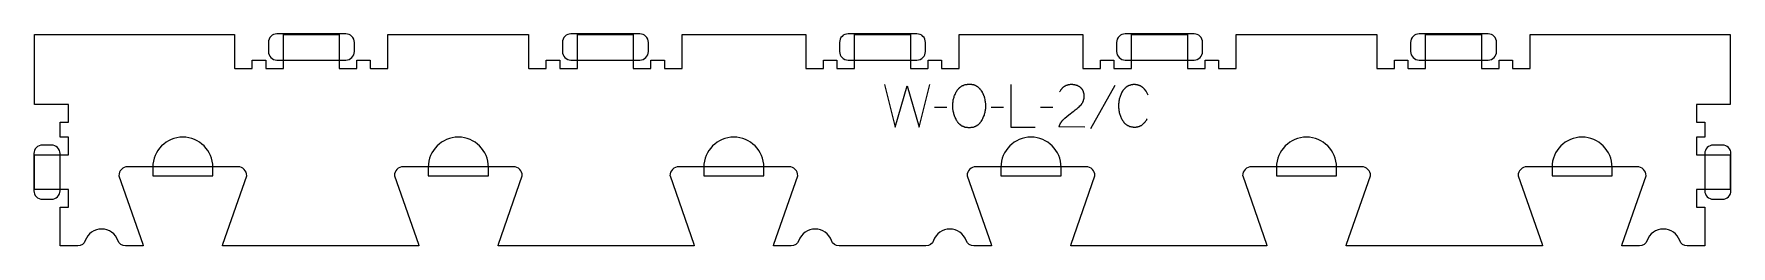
# Model space of a CAD drawing. Extents: x -600 to 600, y -80 to 70.
import ezdxf

# ---------------------------------------------------------------- set-up
doc = ezdxf.new("R2010")
doc.units = 0
for name, color, linetype in [('1_ANYTOOL_1MMDEEP_LABELS_S', 2, 'CONTINUOUS'), ('4_ANYTOOL_CUTTHROUGH_OUTSI', 5, 'CONTINUOUS'), ('5_ANYTOOL_HALF_MILL_9MM_IN', 3, 'CONTINUOUS')]:
    doc.layers.add(name, color=color, linetype=linetype)

msp = doc.modelspace()

# ---------------------------------------------------------------- linework, layer by layer
at = {"layer": '1_ANYTOOL_1MMDEEP_LABELS_S'}
for p, q in [((164.4, 33.5), (147.2, 2.8)), ((45.6, 17.9), (36.9, 17.8)), ((85.7, 17.9), (76.9, 17.8)), ((120.6, 17.9), (111.8, 17.8))]:
    msp.add_line(p, q, dxfattribs=at)
for points in [[(1.3, 34), (9, 4), (17.4, 33.1), (25.9, 4), (33.4, 34)], [(90.8, 34), (90.8, 4), (107.9, 4)], [(143.1, 4), (124.8, 4.1), (125, 4.5), (125.1, 5), (125.2, 5.2), (125.3, 5.4), (125.4, 5.6), (125.5, 5.8), (125.6, 6.1), (125.7, 6.3), (125.8, 6.5), (125.9, 6.7), (126, 6.9), (126.2, 7.1), (126.3, 7.3), (126.4, 7.5), (126.5, 7.6), (126.7, 7.8), (126.8, 8), (126.9, 8.2), (127.1, 8.4), (127.2, 8.6), (127.4, 8.7), (127.5, 8.9), (127.7, 9.1), (127.8, 9.3), (128, 9.4), (128.2, 9.6), (128.3, 9.7), (128.5, 9.9), (128.7, 10.1), (128.9, 10.2), (131.8, 12.6), (134.9, 14.9), (135.6, 15.5), (136.4, 16.1), (137.1, 16.6), (137.8, 17.2), (138.4, 17.8), (139.1, 18.4), (139.7, 19), (140.3, 19.6), (140.5, 19.8), (140.6, 20), (140.7, 20.1), (140.9, 20.3), (141, 20.4), (141.1, 20.6), (141.2, 20.8), (141.3, 21), (141.5, 21.1), (141.6, 21.3), (141.7, 21.5), (141.7, 21.7), (141.8, 21.8), (141.9, 22), (142, 22.2), (142.1, 22.4), (142.2, 22.6), (142.2, 22.8), (142.3, 23), (142.3, 23.2), (142.4, 23.4), (142.4, 23.6), (142.5, 23.8), (142.5, 24), (142.6, 24.2), (142.6, 24.4), (142.6, 24.7), (142.6, 24.9), (142.7, 25.1), (142.7, 25.3), (142.7, 25.5), (142.7, 25.8), (142.7, 26), (142.7, 26.3), (142.6, 26.5), (142.6, 26.7), (142.6, 27), (142.6, 27.2), (142.6, 27.4), (142.5, 27.7), (142.5, 27.9), (142.4, 28.1), (142.4, 28.3), (142.3, 28.5), (142.3, 28.7), (142.2, 28.9), (142.1, 29.1), (142, 29.3), (142, 29.5), (141.9, 29.7), (141.8, 29.9), (141.7, 30), (141.6, 30.2), (141.5, 30.4), (141.4, 30.6), (141.2, 30.7), (141.1, 30.9), (141, 31), (140.9, 31.2), (140.7, 31.3), (140.6, 31.5), (140.4, 31.6), (140.3, 31.8), (140.1, 31.9), (140, 32), (139.8, 32.2), (139.7, 32.3), (139.5, 32.4), (139.3, 32.5), (139.1, 32.6), (139, 32.7), (138.8, 32.8), (138.6, 32.9), (138.4, 33), (138.2, 33.1), (138.1, 33.2), (137.9, 33.3), (137.7, 33.3), (137.5, 33.4), (137.3, 33.5), (137.1, 33.5), (136.9, 33.6), (136.7, 33.6), (136.5, 33.7), (136.3, 33.7), (136, 33.8), (135.8, 33.8), (135.6, 33.9), (135.4, 33.9), (135.2, 33.9), (134.9, 33.9), (134.7, 34), (134.5, 34), (134.2, 34), (133.8, 34), (133.4, 34), (133, 34), (132.7, 34), (132.3, 33.9), (132, 33.9), (131.7, 33.8), (131.3, 33.8), (131, 33.7), (130.7, 33.6), (130.5, 33.5), (130.4, 33.5), (130.2, 33.4), (130.1, 33.4), (129.9, 33.3), (129.8, 33.3), (129.6, 33.2), (129.5, 33.2), (129.4, 33.1), (129.2, 33), (129.1, 32.9), (128.9, 32.9), (128.8, 32.8), (128.7, 32.7), (128.5, 32.6), (128.4, 32.6), (128.3, 32.5), (128.2, 32.4), (128, 32.3), (127.9, 32.2), (127.8, 32.1), (127.7, 32), (127.6, 31.9), (127.4, 31.8), (127.3, 31.7), (127.2, 31.6), (127.1, 31.5), (127, 31.4), (126.9, 31.2), (126.8, 31.1), (126.7, 31), (126.6, 30.9), (126.4, 30.6), (126.2, 30.4), (126, 30.1), (125.8, 29.8), (125.6, 29.5), (125.4, 29.2), (125.3, 28.9)]]:
    msp.add_lwpolyline(points, dxfattribs=at)
msp.add_lwpolyline([(61.7, 34.3), (62.1, 34.3), (62.5, 34.3), (62.8, 34.3), (63, 34.3), (63.2, 34.2), (63.3, 34.2), (63.5, 34.2), (63.7, 34.2), (63.8, 34.1), (64, 34.1), (64.2, 34.1), (64.3, 34), (64.5, 34), (64.6, 33.9), (64.8, 33.9), (65, 33.8), (65.1, 33.8), (65.3, 33.7), (65.4, 33.6), (65.6, 33.6), (65.7, 33.5), (65.9, 33.4), (66, 33.3), (66.1, 33.3), (66.3, 33.2), (66.4, 33.1), (66.5, 33), (66.7, 32.9), (67.1, 32.7), (67.3, 32.5), (67.6, 32.3), (67.8, 32.1), (68.1, 31.8), (68.3, 31.6), (68.5, 31.4), (68.7, 31.2), (68.9, 30.9), (69.1, 30.7), (69.3, 30.5), (69.5, 30.2), (69.7, 29.9), (69.9, 29.7), (70.1, 29.4), (70.4, 28.8), (70.6, 28.5), (70.7, 28.2), (70.9, 27.9), (71, 27.6), (71.2, 27.3), (71.3, 27), (71.4, 26.7), (71.5, 26.4), (71.7, 26.1), (71.8, 25.8), (71.9, 25.4), (72, 25.1), (72.1, 24.8), (72.1, 24.4), (72.4, 23.4), (72.5, 22.7), (72.6, 22.1), (72.7, 21.4), (72.8, 20.8), (72.8, 20.1), (72.8, 19.5), (72.9, 18.8), (72.8, 18.2), (72.8, 17.5), (72.8, 16.9), (72.7, 16.3), (72.6, 15.6), (72.5, 15), (72.3, 14.4), (72.2, 13.7), (72, 13.1), (71.8, 12.4), (71.5, 11.8), (71.3, 11.2), (71, 10.5), (70.7, 9.9), (70.4, 9.3), (70.1, 8.6), (69.9, 8.3), (69.7, 8), (69.5, 7.7), (69.3, 7.4), (69.1, 7.2), (68.9, 6.9), (68.7, 6.6), (68.5, 6.4), (68.4, 6.3), (68.3, 6.2), (68.2, 6), (68, 5.9), (67.9, 5.8), (67.8, 5.7), (67.7, 5.6), (67.6, 5.5), (67.4, 5.4), (67.3, 5.3), (67.2, 5.2), (67.1, 5.1), (66.9, 5), (66.8, 5), (66.7, 4.9), (66.5, 4.8), (66.4, 4.7), (66.2, 4.6), (66.1, 4.6), (66, 4.5), (65.8, 4.4), (65.7, 4.4), (65.5, 4.3), (65.4, 4.2), (65.2, 4.2), (65.1, 4.1), (64.9, 4.1), (64.8, 4), (64.5, 3.9), (64.1, 3.8), (63.8, 3.8), (63.5, 3.7), (63.2, 3.6), (62.8, 3.6), (62.5, 3.6), (62.1, 3.5), (61.7, 3.5), (61.4, 3.5), (61, 3.5), (60.6, 3.5), (60.2, 3.6), (59.9, 3.6), (59.5, 3.7), (59.2, 3.7), (58.8, 3.8), (58.5, 3.8), (58.2, 3.9), (57.8, 4), (57.7, 4.1), (57.5, 4.1), (57.4, 4.2), (57.2, 4.3), (57.1, 4.3), (56.9, 4.4), (56.8, 4.4), (56.6, 4.5), (56.5, 4.6), (56.3, 4.7), (56.2, 4.7), (56, 4.8), (55.9, 4.9), (55.8, 5), (55.6, 5.1), (55.5, 5.2), (55.4, 5.3), (55.2, 5.4), (55.1, 5.5), (55, 5.6), (54.9, 5.7), (54.7, 5.8), (54.6, 5.9), (54.5, 6), (54.4, 6.1), (54.2, 6.2), (54.1, 6.3), (54, 6.4), (53.9, 6.6), (53.8, 6.7), (53.6, 6.9), (53.4, 7.2), (53.2, 7.5), (53, 7.8), (52.8, 8.1), (52.6, 8.4), (52.4, 8.7), (52.1, 9.4), (51.8, 10), (51.5, 10.7), (51.2, 11.3), (51, 12), (50.7, 12.6), (50.5, 13.3), (50.4, 13.9), (50.2, 14.6), (50.1, 15.2), (49.9, 15.9), (49.8, 16.5), (49.8, 17.2), (49.7, 17.8), (49.7, 18.5), (49.7, 19.1), (49.7, 19.8), (49.7, 20.5), (49.8, 21.2), (49.9, 21.9), (50, 22.5), (50.1, 23.2), (50.2, 23.9), (50.4, 24.5), (50.6, 25.1), (50.8, 25.8), (51, 26.4), (51.3, 27), (51.6, 27.7), (51.9, 28.3), (52.2, 28.9), (52.5, 29.5), (52.7, 29.8), (52.9, 30.1), (53.1, 30.4), (53.3, 30.6), (53.5, 30.9), (53.8, 31.1), (54, 31.4), (54.2, 31.6), (54.3, 31.7), (54.4, 31.8), (54.6, 31.9), (54.7, 32), (54.8, 32.2), (54.9, 32.3), (55.1, 32.4), (55.2, 32.4), (55.3, 32.5), (55.5, 32.6), (55.6, 32.7), (55.7, 32.8), (55.9, 32.9), (56, 33), (56.2, 33.1), (56.3, 33.1), (56.4, 33.2), (56.6, 33.3), (56.9, 33.4), (57.2, 33.5), (57.5, 33.7), (57.8, 33.8), (58.1, 33.9), (58.5, 34), (58.8, 34), (59.1, 34.1), (59.5, 34.2), (59.8, 34.2), (60.2, 34.3), (60.6, 34.3), (60.9, 34.3), (61.3, 34.3)], close=True, dxfattribs=at)
msp.add_lwpolyline([(188, 26.5, 0.131103), (184.2, 31.9), (184, 32), (183.9, 32.1), (183.7, 32.2), (183.6, 32.4), (183.4, 32.5), (183.2, 32.6), (183.1, 32.7), (182.9, 32.8), (182.7, 32.9), (182.5, 33), (182.4, 33.1), (182.2, 33.2), (182, 33.2), (181.8, 33.3), (181.6, 33.4), (181.4, 33.5), (181.2, 33.5), (181.1, 33.6), (180.9, 33.6), (180.7, 33.7), (180.5, 33.7), (180.3, 33.8), (180.1, 33.8), (179.8, 33.9), (179.6, 33.9), (179.4, 33.9), (179.2, 33.9), (179, 34), (178.8, 34), (178.6, 34), (178.3, 34), (178.1, 34), (177.8, 34), (177.4, 34), (177.1, 34), (176.8, 33.9), (176.5, 33.9), (176.1, 33.8), (175.8, 33.8), (175.5, 33.7), (175.2, 33.6), (174.9, 33.5), (174.6, 33.4), (174.3, 33.3), (174.1, 33.2), (173.9, 33.2), (173.8, 33.1), (173.7, 33), (173.5, 33), (173.4, 32.9), (173.3, 32.8), (173.1, 32.7), (173, 32.7), (172.9, 32.6), (172.7, 32.5), (172.6, 32.4), (172.5, 32.3), (172.3, 32.2), (172, 32), (171.8, 31.8), (171.6, 31.6), (171.3, 31.3), (171.1, 31.1), (170.9, 30.9), (170.7, 30.6), (170.5, 30.4), (170.3, 30.1), (170.1, 29.9), (169.9, 29.6), (169.8, 29.3), (169.4, 28.7), (169.1, 28.1), (168.8, 27.5), (168.5, 26.9), (168.3, 26.3), (168.1, 25.6), (167.9, 25), (167.7, 24.4), (167.5, 23.7), (167.4, 23.1), (167.2, 22.4), (167.1, 21.7), (167.1, 21.1), (167, 20.4), (167, 19.7), (167, 19), (167, 18.3), (167, 17.6), (167.1, 16.9), (167.1, 16.2), (167.2, 15.6), (167.4, 14.9), (167.5, 14.3), (167.7, 13.6), (167.9, 13), (168.1, 12.3), (168.3, 11.7), (168.6, 11.1), (168.8, 10.5), (169.1, 9.9), (169.5, 9.3), (169.8, 8.7), (170, 8.4), (170.2, 8.1), (170.4, 7.8), (170.6, 7.6), (170.8, 7.3), (171, 7.1), (171.2, 6.8), (171.4, 6.6), (171.6, 6.4), (171.9, 6.2), (172.1, 6), (172.4, 5.8), (172.5, 5.7), (172.6, 5.6), (172.7, 5.6), (172.9, 5.5), (173, 5.4), (173.1, 5.3), (173.3, 5.2), (173.4, 5.2), (173.7, 5), (174, 4.9), (174.2, 4.8), (174.5, 4.7), (174.8, 4.5), (175.1, 4.5), (175.4, 4.4), (175.7, 4.3), (176.1, 4.2), (176.4, 4.2), (176.7, 4.1), (177.1, 4.1), (177.4, 4), (177.7, 4), (178.1, 4), (178.5, 4), (178.8, 4), (179.2, 4), (179.4, 4), (179.6, 4.1), (179.8, 4.1), (179.9, 4.1), (180.1, 4.1), (180.3, 4.2), (180.5, 4.2), (180.6, 4.2), (180.8, 4.3), (181, 4.3), (181.1, 4.4), (181.3, 4.4), (181.5, 4.5), (181.6, 4.5), (181.8, 4.6), (181.9, 4.6), (182.1, 4.7), (182.3, 4.8), (182.4, 4.8), (182.6, 4.9), (182.7, 5), (182.8, 5.1), (183, 5.2), (183.1, 5.2), (183.3, 5.3), (183.4, 5.4), (183.6, 5.5), (183.7, 5.6), (184, 5.8), (184.2, 6), (184.5, 6.3), (184.7, 6.5), (185, 6.7), (185.2, 7), (185.4, 7.2), (185.7, 7.5), (185.9, 7.8), (186.1, 8), (186.3, 8.3), (186.5, 8.6), (186.7, 8.9), (186.9, 9.2), (187.1, 9.5), (187.3, 9.8)], format="xyb", dxfattribs=at)
at = {"layer": '4_ANYTOOL_CUTTHROUGH_OUTSI'}
msp.add_lwpolyline([(30.7, -80.1), (-30.7, -80.1, -0.317837), (-36.1, -76.3, 0.707107), (-59.2, -76.3, -0.317837), (-64.6, -80.1), (-77, -80.1), (-76.8, -78.8), (-59.9, -30.5), (-59.9, -30.4, 0.414214), (-66.1, -24.1), (-144.1, -24.1, 0.414214), (-150.4, -30.4), (-150.3, -30.5), (-133.4, -78.8), (-133.2, -80.1), (-271.9, -80.1), (-271.7, -78.8), (-254.8, -30.5), (-254.8, -30.4, 0.414214), (-261, -24.1), (-339, -24.1, 0.414214), (-345.3, -30.4), (-345.2, -30.5), (-328.3, -78.8), (-328.1, -80.1), (-466.8, -80.1), (-466.6, -78.8), (-449.7, -30.5), (-449.7, -30.4, 0.414214), (-455.9, -24.1), (-533.9, -24.1, 0.414214), (-540.2, -30.4), (-540.1, -30.5), (-523.2, -78.8), (-523, -80.1), (-535.4, -80.1, -0.317837), (-540.8, -76.3, 0.707107), (-563.9, -76.3, -0.317837), (-569.3, -80.1), (-581.8, -80.1), (-581.8, -52.6), (-576, -52.6, 0.414214), (-575.8, -52.4), (-575.8, -40.4, 0.414214), (-576, -40.1), (-599.8, -40.1), (-599.8, -15.6), (-576, -15.6, 0.414214), (-575.8, -15.4), (-575.8, -3.4, 0.414214), (-576, -3.1), (-581.8, -3.1), (-581.8, 7.4), (-576, 7.4, 0.414214), (-575.8, 7.6), (-575.8, 19.6, 0.414214), (-576, 19.9), (-599.8, 19.9), (-599.8, 69.4), (-458.3, 69.4), (-458.3, 45.6, 0.414214), (-458, 45.4), (-446, 45.4, 0.414214), (-445.8, 45.6), (-445.8, 51.4), (-436.3, 51.4), (-436.3, 45.6, 0.414214), (-436, 45.4), (-424, 45.4, 0.414214), (-423.8, 45.6), (-423.8, 69.4), (-384.3, 69.4), (-384.3, 45.6, 0.414214), (-384, 45.4), (-372, 45.4, 0.414214), (-371.8, 45.6), (-371.8, 51.4), (-362.3, 51.4), (-362.3, 45.6, 0.414214), (-362, 45.4), (-350, 45.4, 0.414214), (-349.8, 45.6), (-349.8, 69.4), (-250.3, 69.4), (-250.3, 45.6, 0.414214), (-250, 45.4), (-238, 45.4, 0.414214), (-237.8, 45.6), (-237.8, 51.4), (-228.3, 51.4), (-228.3, 45.6, 0.414214), (-228, 45.4), (-216, 45.4, 0.414214), (-215.8, 45.6), (-215.8, 69.4), (-176.3, 69.4), (-176.3, 45.6, 0.414214), (-176, 45.4), (-164, 45.4, 0.414214), (-163.8, 45.6), (-163.8, 51.4), (-154.3, 51.4), (-154.3, 45.6, 0.414214), (-154, 45.4), (-142, 45.4, 0.414214), (-141.8, 45.6), (-141.8, 69.4), (-54.3, 69.4), (-54.3, 45.6, 0.414214), (-54, 45.4), (-42, 45.4, 0.414214), (-41.8, 45.6), (-41.8, 51.4), (-32.3, 51.4), (-32.3, 45.6, 0.414214), (-32, 45.4), (-20, 45.4, 0.414214), (-19.8, 45.6), (-19.8, 69.4), (19.7, 69.4), (19.7, 45.6, 0.414214), (20, 45.4), (32, 45.4, 0.414214), (32.2, 45.6), (32.2, 51.4), (41.7, 51.4), (41.7, 45.6, 0.414214), (42, 45.4), (54, 45.4, 0.414214), (54.2, 45.6), (54.2, 69.4), (141.7, 69.4), (141.7, 45.6, 0.414214), (142, 45.4), (154, 45.4, 0.414214), (154.2, 45.6), (154.2, 51.4), (163.7, 51.4), (163.7, 45.6, 0.414214), (164, 45.4), (176, 45.4, 0.414214), (176.2, 45.6), (176.2, 69.4), (215.7, 69.4), (215.7, 45.6, 0.414214), (216, 45.4), (228, 45.4, 0.414214), (228.2, 45.6), (228.2, 51.4), (237.7, 51.4), (237.7, 45.6, 0.414214), (238, 45.4), (250, 45.4, 0.414214), (250.2, 45.6), (250.2, 69.4), (349.7, 69.4), (349.7, 45.6, 0.414214), (350, 45.4), (362, 45.4, 0.414214), (362.2, 45.6), (362.2, 51.4), (371.7, 51.4), (371.7, 45.6, 0.414214), (372, 45.4), (384, 45.4, 0.414214), (384.2, 45.6), (384.2, 69.4), (423.7, 69.4), (423.7, 45.6, 0.414214), (424, 45.4), (436, 45.4, 0.414214), (436.2, 45.6), (436.2, 51.4), (445.7, 51.4), (445.7, 45.6, 0.414214), (446, 45.4), (458, 45.4, 0.414214), (458.2, 45.6), (458.2, 69.4), (599.7, 69.4), (599.7, 19.9), (576, 19.9, 0.414214), (575.7, 19.6), (575.7, 7.6, 0.414214), (576, 7.4), (581.7, 7.4), (581.7, -3.1), (576, -3.1, 0.414214), (575.7, -3.4), (575.7, -15.4, 0.414214), (576, -15.6), (599.7, -15.6), (599.7, -40.1), (576, -40.1, 0.414214), (575.7, -40.4), (575.7, -52.4, 0.414214), (576, -52.6), (581.7, -52.6), (581.7, -80.1), (569.3, -80.1, -0.317837), (563.9, -76.3, 0.707107), (540.8, -76.3, -0.317837), (535.4, -80.1), (523, -80.1), (523.2, -78.8), (540.1, -30.5), (540.1, -30.4, 0.414214), (533.9, -24.1), (455.9, -24.1, 0.414214), (449.6, -30.4), (449.7, -30.5), (466.6, -78.8), (466.8, -80.1), (328.1, -80.1), (328.3, -78.8), (345.2, -30.5), (345.2, -30.4, 0.414214), (339, -24.1), (261, -24.1, 0.414214), (254.7, -30.4), (254.8, -30.5), (271.7, -78.8), (271.9, -80.1), (133.2, -80.1), (133.4, -78.8), (150.3, -30.5), (150.3, -30.4, 0.414214), (144.1, -24.1), (66.1, -24.1, 0.414214), (59.8, -30.4), (59.9, -30.5), (76.8, -78.8), (77, -80.1), (64.6, -80.1, -0.317837), (59.2, -76.3, 0.707107), (36.1, -76.3, -0.317837)], format="xyb", close=True, dxfattribs=at)
at = {"layer": '5_ANYTOOL_HALF_MILL_9MM_IN'}
for points in [[(-428.4, 69.9, 0.414214), (-434.4, 63.9), (-434.4, 57.4, 0.414214), (-428.4, 51.4), (-379.6, 51.4, 0.414214), (-373.6, 57.4), (-373.6, 63.9, 0.414214), (-379.6, 69.9)], [(-220.4, 69.9, 0.414214), (-226.4, 63.9), (-226.4, 57.4, 0.414214), (-220.4, 51.4), (-171.6, 51.4, 0.414214), (-165.6, 57.4), (-165.6, 63.9, 0.414214), (-171.6, 69.9)], [(-24.4, 69.9, 0.414214), (-30.4, 63.9), (-30.4, 57.4, 0.414214), (-24.4, 51.4), (24.4, 51.4, 0.414214), (30.4, 57.4), (30.4, 63.9, 0.414214), (24.4, 69.9)], [(171.6, 69.9, 0.414214), (165.6, 63.9), (165.6, 57.4, 0.414214), (171.6, 51.4), (220.4, 51.4, 0.414214), (226.4, 57.4), (226.4, 63.9, 0.414214), (220.4, 69.9)], [(379.6, 69.9, 0.414214), (373.6, 63.9), (373.6, 57.4, 0.414214), (379.6, 51.4), (428.4, 51.4, 0.414214), (434.4, 57.4), (434.4, 63.9, 0.414214), (428.4, 69.9)], [(-594.3, -8.8, 0.414214), (-600.3, -14.8), (-600.3, -41, 0.414214), (-594.3, -47), (-587.8, -47, 0.414214), (-581.8, -41), (-581.8, -14.8, 0.414214), (-587.8, -8.8)], [(-473.7, -24.4, 1), (-516.2, -24.4), (-516.2, -30.6), (-473.7, -30.6)], [(-278.8, -24.4, 1), (-321.3, -24.4), (-321.3, -30.6), (-278.8, -30.6)], [(-83.9, -24.4, 1), (-126.4, -24.4), (-126.4, -30.6), (-83.9, -30.6)], [(126.3, -24.4, 1), (83.8, -24.4), (83.8, -30.6), (126.3, -30.6)], [(321.2, -24.4, 1), (278.7, -24.4), (278.7, -30.6), (321.2, -30.6)], [(516.1, -24.4, 1), (473.6, -24.4), (473.6, -30.6), (516.1, -30.6)], [(587.7, -8.8, 0.414214), (581.7, -14.8), (581.7, -41, 0.414214), (587.7, -47), (594.2, -47, 0.414214), (600.2, -41), (600.2, -14.8, 0.414214), (594.2, -8.8)]]:
    msp.add_lwpolyline(points, format="xyb", close=True, dxfattribs=at)

doc.saveas('drawing.dxf')
